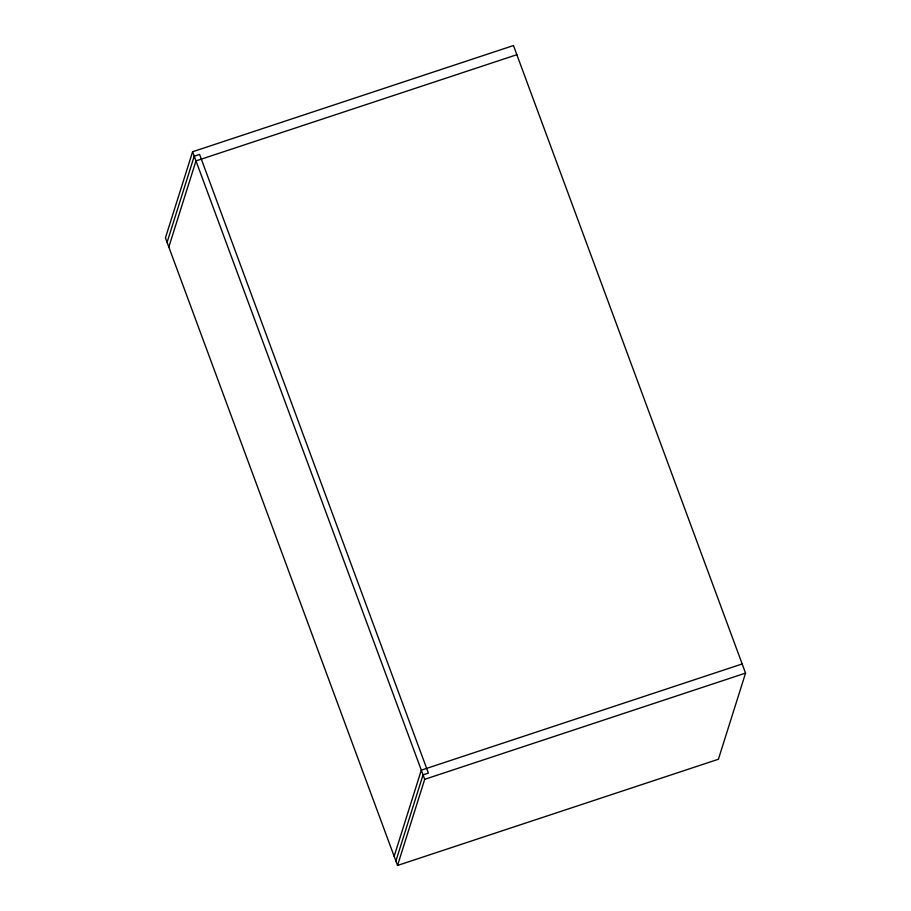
<?xml version="1.0" encoding="UTF-8"?>
<svg xmlns="http://www.w3.org/2000/svg" width="911" height="911" viewBox="0 0 911 911"><rect width="100%" height="100%" fill="white"/><g stroke="black" fill="none" stroke-linecap="round" stroke-linejoin="round"><path stroke-width="1.37" d="M192.597 151.75L165.438 237.885L397.538 865.45L718.403 759.25L745.562 673.115L513.462 45.55L192.597 151.75L424.697 779.315L397.538 865.45M167.089 242.337L194.248 156.191L199.589 154.426L428.398 773.097L423.057 774.862L395.898 861.009M168.82 247.04L195.979 160.905L516.844 54.706M394.156 856.294L421.315 770.159L742.18 663.96M424.697 779.315L745.562 673.115"/></g></svg>
